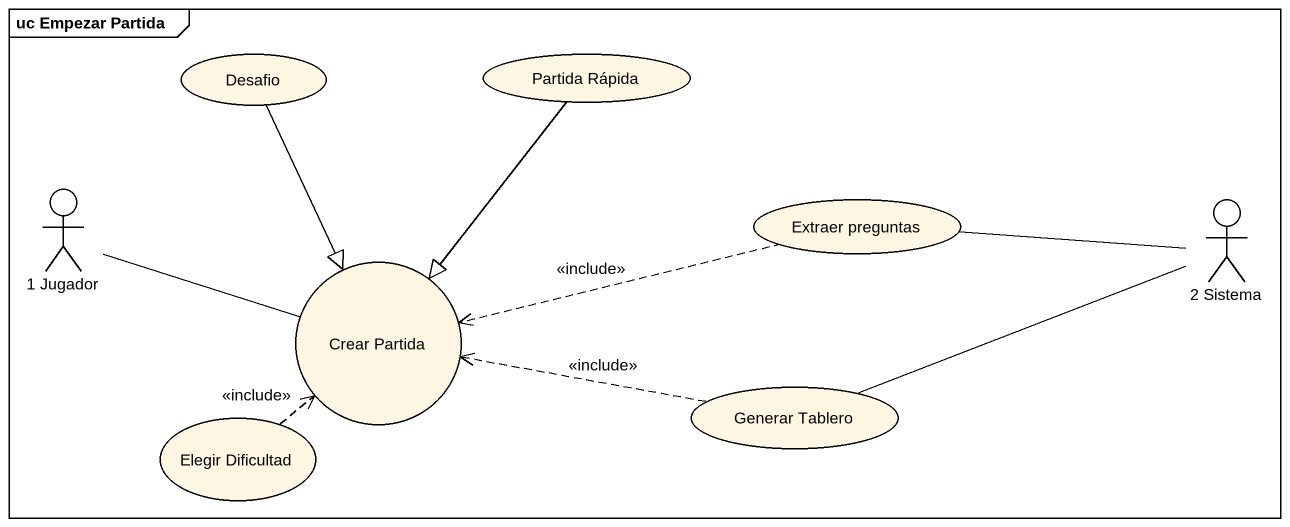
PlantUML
@startuml
mainframe uc Empezar Partida
usecase Desafio
usecase "Partida Rápida" as Partida_Rápida
actor "1 Jugador" as a1_Jugador
usecase "Extraer preguntas" as Extraer_preguntas
actor "2 Sistema" as a2_Sistema
usecase "Crear Partida" as Crear_Partida
usecase "Elegir Dificultad" as Elegir_Dificultad
usecase "Generar Tablero" as Generar_Tablero
Desafio --|> Crear_Partida
Partida_Rápida --|> Crear_Partida
a1_Jugador -right- Crear_Partida
Extraer_preguntas .left.> Crear_Partida : <<include>>
a2_Sistema -left- Extraer_preguntas
a2_Sistema -left- Generar_Tablero
Elegir_Dificultad .up.> Crear_Partida : <<include>>
Generar_Tablero .left.> Crear_Partida : <<include>>
@enduml
